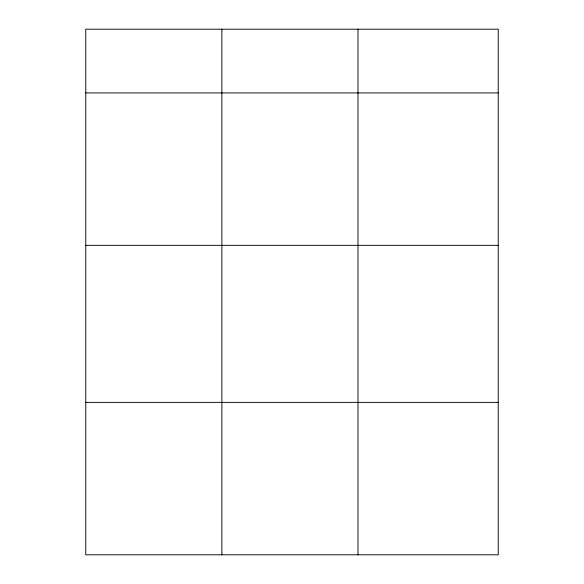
<?xml version="1.0" encoding="UTF-8"?>
<svg xmlns="http://www.w3.org/2000/svg" width="584" height="584" viewBox="0 0 584 584"><rect width="100%" height="100%" fill="white"/><g stroke="black" fill="none" stroke-linecap="round" stroke-linejoin="round"><path stroke-width="0.88" d="M498.24 245.338L498.24 29.2L85.76 29.2L85.76 554.8L498.24 554.8L498.24 245.338L85.76 245.338M85.76 92.922L498.24 92.922M85.76 402.383L498.24 402.383M357.999 29.2L357.999 554.8M221.876 29.2L221.876 554.8"/></g></svg>
